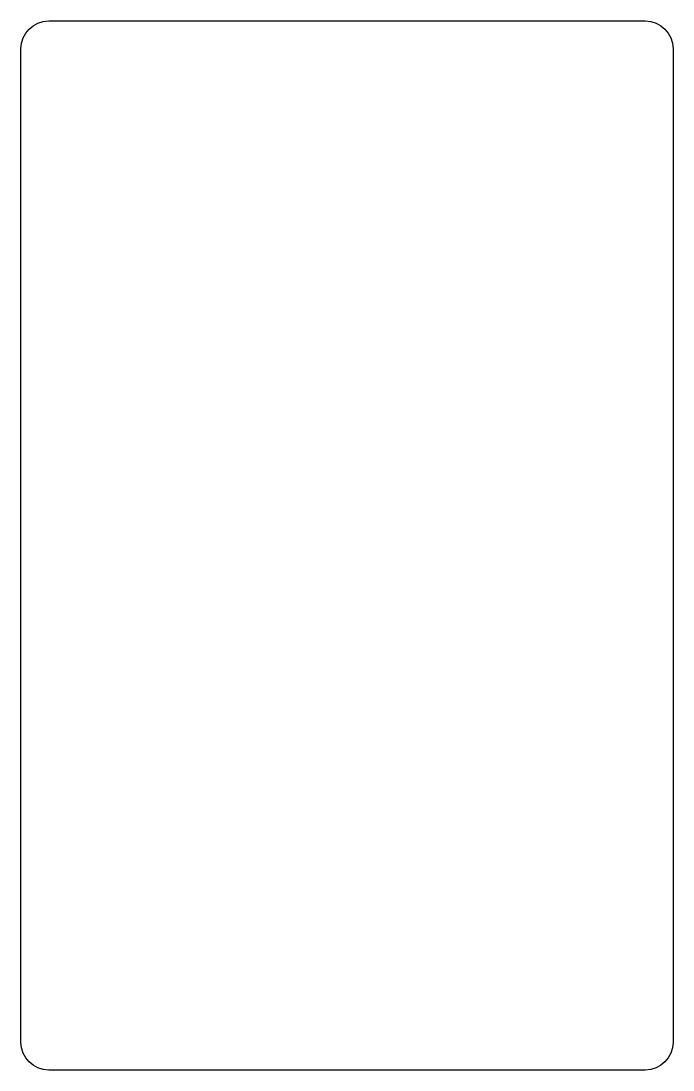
# Model space of a CAD drawing. Extents: x -218.4 to -171.5, y -15.8 to 59.6.
import ezdxf

# ---------------------------------------------------------------- set-up
doc = ezdxf.new("R2010")
doc.units = 0
doc.layers.add('Layer_1', color=7, linetype='CONTINUOUS')

msp = doc.modelspace()

# ---------------------------------------------------------------- linework, layer by layer
at = {"layer": 'Layer_1', "color": 7}
for p, q in [((-216.44431, 59.60017), (-173.54507, 59.60017)), ((-216.44431, 59.60017), (-216.44431, 59.60017)), ((-218.44431, -13.84906), (-218.44431, 57.60017)), ((-171.54507, 57.60017), (-171.54507, -13.84906)), ((-173.54507, -15.84906), (-216.44431, -15.84906))]:
    msp.add_line(p, q, dxfattribs=at)
for points in [[(-218.44431, 57.60017), (-218.44431, 58.70817), (-217.55231, 59.60017), (-216.44431, 59.60017)], [(-173.54507, 59.60017), (-172.43707, 59.60017), (-171.54507, 58.70817), (-171.54507, 57.60017)], [(-216.44431, -15.84906), (-217.55231, -15.84906), (-218.44431, -14.95706), (-218.44431, -13.84906)], [(-171.54507, -13.84906), (-171.54507, -14.95706), (-172.43707, -15.84906), (-173.54507, -15.84906)]]:
    msp.add_open_spline(points, degree=3, dxfattribs=at)

doc.saveas('drawing.dxf')
